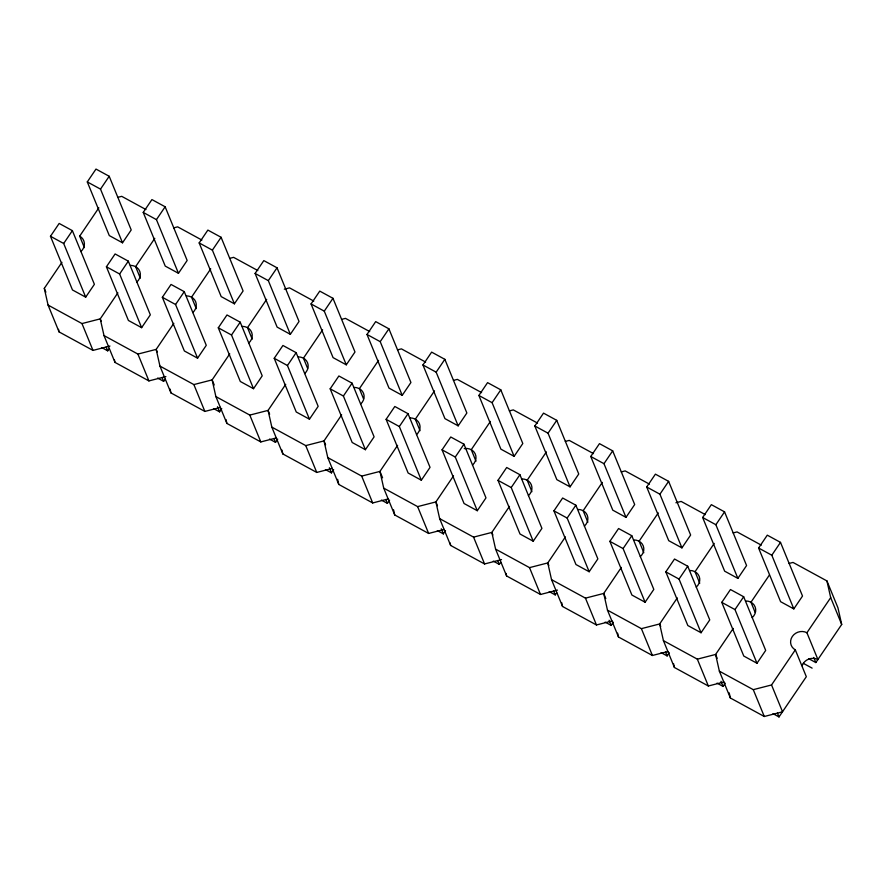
<?xml version="1.0" encoding="UTF-8"?>
<svg xmlns="http://www.w3.org/2000/svg" width="886" height="886" viewBox="0 0 886 886"><rect width="100%" height="100%" fill="white"/><g stroke="black" fill="none" stroke-linecap="round" stroke-linejoin="round"><path stroke-width="1.33" d="M50.469 236.285L59.163 223.438L72.375 230.648L94.392 284.317L85.687 297.164L72.475 289.955L50.469 236.285L63.681 243.484L85.687 297.164M87.293 181.918L95.987 169.071L109.199 176.281L131.217 229.95L122.512 242.797L109.299 235.587L87.293 181.918L100.506 189.117L122.512 242.797M63.681 243.484L72.375 230.648M100.506 189.117L109.199 176.281M109.942 346.038L92.986 350.402L59.074 331.907L48.065 305.072L44.3 288.36L61.942 262.322M80.881 251.558A10.687 9.668 -22.3 0 0 79.674 236.141L98.844 207.833M106.409 266.786L115.102 253.95L128.315 261.149L150.332 314.829L141.638 327.665L128.415 320.466L106.409 266.786L119.621 273.995L141.638 327.665M143.233 212.418L151.927 199.583L165.139 206.781L187.156 260.462L178.463 273.298L165.239 266.099L143.233 212.418L156.445 219.628L178.463 273.298M119.621 273.995L128.315 261.149M156.445 219.628L165.139 206.781M117.882 292.823L100.24 318.871L81.977 323.567L48.065 305.072M154.795 238.334L135.613 266.642L140.331 278.149M101.702 347.556L107.704 350.834L109.155 348.696M162.348 297.297L171.042 284.45L184.266 291.66L206.272 345.33L197.578 358.177L184.366 350.967L162.348 297.297L175.561 304.507L197.578 358.177M199.173 242.93L207.867 230.083L221.09 237.293L243.096 290.962L234.402 303.809L221.19 296.6L199.173 242.93L212.385 250.14L234.402 303.809M175.561 304.507L184.266 291.66M212.385 250.14L221.09 237.293M173.822 323.335L156.18 349.383L137.917 354.079L104.005 335.584L100.24 318.871L101.292 321.43M210.735 268.846L191.553 297.153L196.271 308.649M157.642 378.067L163.644 381.345L165.095 379.197M218.288 327.809L226.993 314.962L240.206 322.172L262.212 375.841L253.518 388.688L240.305 381.478L218.288 327.809L231.501 335.008L253.518 388.688M255.113 273.442L263.818 260.595L277.03 267.805L299.036 321.474L290.342 334.321L277.13 327.111L255.113 273.442L268.325 280.64L290.342 334.321M231.501 335.008L240.206 322.172M268.325 280.64L277.03 267.805M229.762 353.846L212.131 379.884L193.868 384.579L159.945 366.084L156.18 349.383L157.232 351.93M266.675 299.357L247.504 327.665L252.222 339.161M213.581 408.579L219.584 411.846L221.766 408.634M274.228 358.309L282.933 345.474L296.145 352.672L318.163 406.353L309.458 419.189L296.245 411.99L274.228 358.309L287.441 365.519L309.458 419.189M311.052 303.942L319.757 291.106L332.97 298.305L354.987 351.986L346.282 364.822L333.07 357.623L311.052 303.942L324.276 311.152L346.282 364.822M287.441 365.519L296.145 352.672M324.276 311.152L332.97 298.305M285.713 384.347L268.07 410.395L249.808 415.091L215.885 396.596L212.131 379.884L214.224 385M322.615 329.858L303.444 358.165L307.63 368.388M269.521 439.079L275.535 442.358L277.706 439.146M330.168 388.821L338.873 375.974L352.085 383.184L374.102 436.853L365.397 449.7L352.185 442.491L330.168 388.821L343.391 396.031L365.397 449.7M367.003 334.454L375.697 321.607L388.91 328.817L410.927 382.486L402.222 395.333L389.009 388.123L367.003 334.454L380.216 341.664L402.222 395.333M343.391 396.031L352.085 383.184M380.216 341.664L388.91 328.817M341.653 414.858L324.01 440.907L305.748 445.603L271.825 427.107L268.07 410.395L269.643 414.227M378.555 360.369L359.384 388.677L363.581 398.899M325.461 469.591L331.475 472.869L333.645 469.658M386.119 419.333L394.813 406.486L408.025 413.696L430.042 467.365L421.337 480.212L408.125 473.002L386.119 419.333L399.331 426.531L421.337 480.212M422.943 364.966L431.637 352.119L444.85 359.328L466.867 412.998L458.162 425.845L444.949 418.635L422.943 364.966L436.156 372.164L458.162 425.845M399.331 426.531L408.025 413.696M436.156 372.164L444.85 359.328M397.592 445.37L379.95 471.407L361.687 476.103L327.776 457.608L324.01 440.907L325.583 444.739M434.494 390.881L415.324 419.189L420.042 430.685M381.412 500.103L387.415 503.37L389.585 500.158M442.059 449.833L450.752 436.997L463.965 444.196L485.982 497.877L477.288 510.713L464.065 503.514L442.059 449.833L455.271 457.043L477.288 510.713M478.883 395.466L487.577 382.63L500.789 389.829L522.806 443.509L514.113 456.345L500.889 449.147L478.883 395.466L492.095 402.676L514.113 456.345M455.271 457.043L463.965 444.196M492.095 402.676L500.789 389.829M453.532 475.871L435.89 501.919L417.627 506.615L383.716 488.12L379.95 471.407L382.575 477.798M490.445 421.382L471.263 449.689L475.981 461.196M437.352 530.603L443.354 533.881L445.525 530.67M497.998 480.345L506.692 467.498L519.916 474.708L541.922 528.377L533.228 541.224L520.016 534.014L497.998 480.345L511.211 487.555L533.228 541.224M534.823 425.978L543.517 413.131L556.74 420.341L578.746 474.01L570.052 486.857L556.84 479.647L534.823 425.978L548.035 433.188L570.052 486.857M511.211 487.555L519.916 474.708M548.035 433.188L556.74 420.341M509.472 506.382L491.83 532.431L473.567 537.126L439.655 518.631L435.89 501.919L437.462 505.751M546.385 451.893L527.203 480.201L531.921 491.697M493.292 561.115L499.294 564.393L500.745 562.245M553.938 510.857L562.643 498.01L575.856 505.219L597.862 558.889L589.168 571.736L575.955 564.526L553.938 510.857L567.151 518.055L589.168 571.736M590.763 456.489L599.468 443.642L612.68 450.852L634.686 504.522L625.992 517.369L612.78 510.159L590.763 456.489L603.975 463.688L625.992 517.369M567.151 518.055L575.856 505.219M603.975 463.688L612.68 450.852M565.412 536.894L547.781 562.931L529.518 567.627L495.595 549.132L491.83 532.431L492.882 534.978M602.325 482.394L583.154 510.713L587.872 522.208M549.231 591.626L555.234 594.894L556.685 592.756M609.878 541.357L618.583 528.521L631.796 535.72L653.813 589.4L645.108 602.236L631.895 595.038L609.878 541.357L623.102 548.567L645.108 602.236M646.702 486.99L655.407 474.154L668.62 481.353L690.637 535.033L681.932 547.869L668.72 540.67L646.702 486.99L659.926 494.2L681.932 547.869M623.102 548.567L631.796 535.72M659.926 494.2L668.62 481.353M621.363 567.394L603.72 593.443L585.458 598.139L551.535 579.643L547.781 562.931L548.822 565.49M658.265 512.905L639.094 541.213L643.812 552.72M605.171 622.127L611.185 625.405L613.356 622.193M665.818 571.869L674.523 559.022L687.735 566.232L709.752 619.901L701.047 632.748L687.835 625.538L665.818 571.869L679.041 579.079L701.047 632.748M702.653 517.502L711.347 504.655L724.56 511.864L746.577 565.534L737.872 578.381L724.659 571.171L702.653 517.502L715.866 524.711L737.872 578.381M679.041 579.079L687.735 566.232M715.866 524.711L724.56 511.864M677.303 597.906L659.66 623.954L641.398 628.65L607.475 610.155L603.72 593.443L605.814 598.559M714.205 543.417L695.034 571.725L699.752 583.221M661.111 652.639L667.125 655.917L669.295 652.705M721.769 602.38L730.463 589.533L743.675 596.743L765.692 650.413L756.987 663.26L743.775 656.05L721.769 602.38L734.981 609.579L756.987 663.26M758.593 548.013L767.287 535.166L780.5 542.376L802.517 596.045L793.823 608.892L780.599 601.683L758.593 548.013L771.806 555.212L793.823 608.892M734.981 609.579L743.675 596.743M771.806 555.212L780.5 542.376M733.243 628.418L715.6 654.455L697.337 659.151L663.426 640.656L659.66 623.954L660.712 626.502M769.38 575.058L750.974 602.236L755.171 612.459M717.062 683.139L723.065 686.417L725.235 683.206M717.173 658.287L715.6 654.455L719.366 671.167L753.277 689.662L771.54 684.967L795.318 649.859A10.687 9.668 -22.3 0 1 792.305 636.502A10.687 9.668 -22.3 0 1 806.913 632.737L830.691 597.64L826.926 580.928L793.014 562.433L789.105 563.441M773.002 713.651L779.004 716.929L806.326 676.705L795.318 649.859M808.619 658.63L815.829 662.562L841.7 624.475L837.934 607.763L826.926 580.928M117.805 197.345L121.714 196.338L145.935 209.55M173.745 227.857L177.654 226.849L201.886 240.062M229.684 258.358L233.594 257.35L257.826 270.562M284.317 289.201L289.534 287.861L313.766 301.074M341.564 319.381L345.485 318.373L369.706 331.585M104.005 335.584L115.014 362.418L148.926 380.914L165.881 376.55M397.504 349.881L401.424 348.874L425.645 362.086M159.945 366.084L170.954 392.919L204.865 411.425L220.525 407.394M453.455 380.393L457.364 379.385L481.585 392.598M215.885 396.596L226.894 423.43L260.816 441.926L276.465 437.905M509.395 410.894L513.304 409.897L537.536 423.109M271.825 427.107L282.833 453.942L316.756 472.437L332.405 468.406M565.334 441.405L569.244 440.397L593.476 453.61M327.776 457.608L338.773 484.443L372.696 502.949L388.345 498.918M621.274 471.917L625.184 470.909L649.416 484.121M383.716 488.12L394.724 514.954L428.636 533.45L444.285 529.429M675.907 502.761L681.135 501.421L705.356 514.633M439.655 518.631L450.664 545.466L484.576 563.961L501.531 559.598M733.154 532.929L737.074 531.921L761.295 545.134M495.595 549.132L506.604 575.966L540.515 594.473L557.482 590.109M551.535 579.643L562.544 606.478L596.466 624.973L612.115 620.953M607.475 610.155L618.483 636.99L652.406 655.485L668.055 651.454M663.426 640.656L674.423 667.49L708.346 685.997L723.995 681.965M719.366 671.167L730.374 698.002L764.286 716.497L782.548 711.801L771.54 684.967M803.314 663.337L812.13 668.133M830.691 597.64L841.7 624.475M806.913 632.737L817.922 659.572A10.687 9.668 -22.3 0 0 802.118 665.718M813.736 657.445L815.829 662.562M777.432 713.097L779.004 716.929M753.277 689.662L764.286 716.497M720.971 681.312L723.065 686.417M697.337 659.151L708.346 685.997M665.552 652.074L667.125 655.917M641.398 628.65L652.406 655.485M609.081 620.289L611.185 625.405M585.458 598.139L596.466 624.973M553.661 591.062L555.234 594.894M529.518 567.627L540.515 594.473M497.722 560.55L499.294 564.393M473.567 537.126L484.576 563.961M441.261 528.765L443.354 533.881M417.627 506.615L428.636 533.45M385.842 499.538L387.415 503.37M361.687 476.103L372.696 502.949M329.37 467.753L331.475 472.869M305.748 445.603L316.756 472.437M273.962 438.526L275.535 442.358M249.808 415.091L260.816 441.926M217.491 406.74L219.584 411.846M193.868 384.579L204.865 411.425M162.072 377.502L163.644 381.345M137.917 354.079L148.926 380.914M79.674 236.141L84.391 247.637M106.132 347.002L107.704 350.834M81.977 323.567L92.986 350.402M44.3 288.36L45.873 292.192M729.211 692.863L730.374 698.002M673.559 663.636L674.423 667.49M617.62 633.136L618.483 636.99M561.68 602.624L562.544 606.478M506.028 573.397L506.604 575.966M450.088 542.896L450.664 545.466M393.561 509.815L394.724 514.954M337.621 479.304L338.773 484.443M281.969 450.088L282.833 453.942M226.03 419.576L226.894 423.43M170.09 389.065L170.954 392.919M114.427 359.849L115.014 362.418M58.487 329.337L59.074 331.907M689.851 570.473A10.687 9.668 -22.3 0 1 699.198 576.421A10.687 9.668 -22.3 0 1 696.241 587.141M745.79 600.974A10.687 9.668 -22.3 0 1 755.138 606.921A10.687 9.668 -22.3 0 1 752.181 617.653M130.43 265.39A10.687 9.668 -22.3 0 1 139.778 271.337A10.687 9.668 -22.3 0 1 136.821 282.058M186.381 295.902A10.687 9.668 -22.3 0 1 195.717 301.849A10.687 9.668 -22.3 0 1 192.771 312.57M242.321 326.402A10.687 9.668 -22.3 0 1 251.668 332.35A10.687 9.668 -22.3 0 1 248.711 343.081M298.261 356.914A10.687 9.668 -22.3 0 1 307.608 362.861A10.687 9.668 -22.3 0 1 304.651 373.582M633.911 539.962A10.687 9.668 -22.3 0 1 643.258 545.909A10.687 9.668 -22.3 0 1 640.301 556.63M577.971 509.45A10.687 9.668 -22.3 0 1 587.318 515.397A10.687 9.668 -22.3 0 1 584.361 526.129M354.201 387.426A10.687 9.668 -22.3 0 1 363.548 393.373A10.687 9.668 -22.3 0 1 360.591 404.094M410.14 417.926A10.687 9.668 -22.3 0 1 419.488 423.873A10.687 9.668 -22.3 0 1 416.531 434.605M522.031 478.949A10.687 9.668 -22.3 0 1 531.379 484.897A10.687 9.668 -22.3 0 1 528.421 495.617M464.242 448.604A10.687 9.668 -22.3 0 1 475.095 453.61A10.687 9.668 -22.3 0 1 472.482 465.106"/></g></svg>
